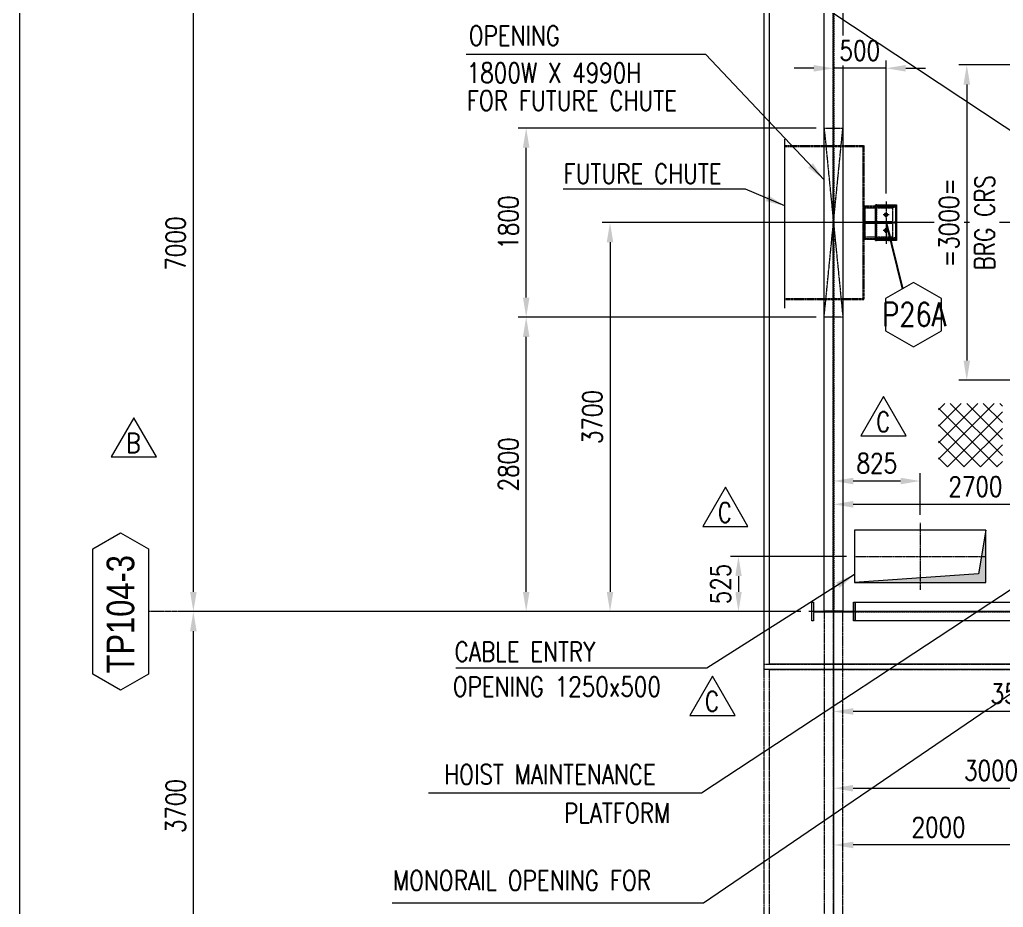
# Model space of a CAD drawing. Header units: inches. Extents: x 209270 to 234360, y -180214 to -150194.
# Drawn here: x 209270 to 218628, y -168077 to -159633 of the extents above; entities that cross this region are included whole.
import ezdxf
from ezdxf.enums import TextEntityAlignment as Align

# ---------------------------------------------------------------- set-up
doc = ezdxf.new("R2010")
doc.units = ezdxf.units.IN
doc.header["$LTSCALE"] = 10
doc.header["$MEASUREMENT"] = 0
for name, pattern in [('CENTER', [2, 1.25, -0.25, 0.25, -0.25]), ('CENTER2', [1.125, 0.75, -0.125, 0.125, -0.125]), ('HIDDEN', [0.375, 0.25, -0.125]), ('PHANTOM', [2.5, 1.25, -0.25, 0.25, -0.25, 0.25, -0.25])]:
    doc.linetypes.add(name, pattern=pattern)
doc.layers.get('Defpoints').update_dxf_attribs({"color": 69})
doc.layers.add('$AUDIT_BAD_LAYER1', color=7, linetype='Continuous')
doc.layers.add('1', color=7, linetype='Continuous')
for name, color, linetype, lineweight in [('AM_VIEWS', 1, 'Continuous', 0), ('BOX', 1, 'Continuous', 5), ('CEN', 1, 'CENTER', 9), ('CENETR LINE', 1, 'CENTER2', 9), ('CIVIL', 6, 'Continuous', 9), ('DIM', 42, 'Continuous', 13), ('DIM.', 42, 'Continuous', 13), ('handrail', 11, 'FENCELINE1', 9), ('HIDDEN', 3, 'HIDDEN', 9), ('hoist', 221, 'Continuous', 9), ('MAIN OBJECT', 2, 'Continuous', 18), ('PANTHOM', 8, 'PHANTOM', 0), ('PHANTOM', 8, 'PHANTOM', 0), ('REV-B', 6, 'Continuous', 5), ('REV-C', 3, 'Continuous', 18), ('Sheeting', 4, 'Continuous', 0), ('STR25', 30, 'Continuous', 5), ('STRUC-25HD', 3, 'HIDDEN', 5), ('TEXT', 4, 'Continuous', 13)]:
    doc.layers.add(name, color=color, linetype=linetype, lineweight=lineweight)
doc.styles.add('TEXT_225', font='ROMANS.shx', dxfattribs={"width": 0.8})
doc.styles.add('TEXT_350', font='arial.ttf', dxfattribs={"width": 0.8, "height": 3.5})
doc.linetypes.add('Amzigzag', pattern='A,0.0001,[136,genltshp.shx,S=0.04,R=0,X=0,Y=0],-11', length=11.0001)
doc.linetypes.add('FENCELINE1', pattern='A,0.25,-0.1,[133,ltypeshp.shx,S=0.1,R=0,X=-0.1,Y=0],-0.1,1', length=1.45)
doc.dimstyles.new('ISGEC_75', dxfattribs={"dimscale": 75, "dimtxt": 2.5, "dimasz": 2.5, "dimexe": 1, "dimexo": 1, "dimgap": 1, "dimtad": 1, "dimdec": 0, "dimzin": 1, "dimdsep": 46, "dimtxsty": 'TEXT_225', "dimcen": 0, "dimclrd": 42, "dimclre": 42, "dimclrt": 4, "dimadec": 0, "dimazin": 0, "dimtfac": 1, "dimtdec": 0, "dimtmove": 0, "dimatfit": 3, "dimfxl": 1, "dimtfill": 1, "dimtolj": 1, "dimtzin": 0, "dimlwd": -1, "dimlwe": -1, "dimarcsym": 0})

# ---------------------------------------------------------------- blocks, each defined once
blk = doc.blocks.new('A$C426f7GU6TT')
at = {"layer": 'CEN'}
for p, q in [((0, 235.7), (0, -235.7)), ((-235.7, 0), (235.7, 0))]:
    blk.add_line(p, q, dxfattribs=at)
blk.add_circle((0, 0), 5, dxfattribs=at)
at = {"layer": 'MAIN OBJECT'}
blk.add_lwpolyline([(4.4, -180.2, 0.414214), (14.6, -190.4), (89.4, -190.4), (89.4, -204.7), (-89.4, -204.7), (-89.4, -190.4), (-14.6, -190.4, 0.414214), (-4.4, -180.2), (-4.4, 180.2, 0.414214), (-14.6, 190.4), (-89.4, 190.4), (-89.4, 204.7), (89.4, 204.7), (89.4, 190.4), (14.6, 190.4, 0.414214), (4.4, 180.2), (4.4, -180.2)], format="xyb", dxfattribs=at)
blk = doc.blocks.new('*D291')
at = {"layer": 'Defpoints', "color": 0, "transparency": 16777216}
for p in [(219718.4, -161563.7), (214886, -165263.7), (216776.2, -165263.7, 0.8)]:
    blk.add_point(p, dxfattribs=at)
at = {"layer": 'DIM', "color": 42, "transparency": 16777216}
for p, q in [((219643.4, -161563.7), (214811, -161563.7)), ((214886, -161751.2), (214886, -165076.2)), ((216701.2, -165263.7), (214811, -165263.7))]:
    blk.add_line(p, q, dxfattribs=at)
for points in [[(214854.8, -161751.2), (214917.3, -161751.2), (214886, -161563.7)], [(214854.8, -165076.2), (214917.3, -165076.2), (214886, -165263.7)]]:
    blk.add_solid(points, dxfattribs=at)
at = {"layer": 'DIM', "color": 4, "transparency": 16777216, "insert": (214717.3, -163413.7), "char_height": 187.5, "attachment_point": 5, "rotation": 90, "style": 'TEXT_225', "bg_fill": 3, "box_fill_scale": 1.25, "bg_fill_color": 256, "bg_fill_true_color": 13158600, "bg_fill_transparency": 0}
blk.add_mtext('\\A1;3700', dxfattribs=at)
blk = doc.blocks.new('*D295')
at = {"layer": 'Defpoints', "color": 0, "transparency": 16777216}
for p in [(210922.6, -158263.7), (211802.8, -158263.7, -0.1), (216540.5, -165263.7, 0.8)]:
    blk.add_point(p, dxfattribs=at)
at = {"layer": 'DIM', "color": 42, "transparency": 16777216}
for p, q in [((211727.8, -158263.7), (210847.6, -158263.7)), ((210922.6, -165076.2), (210922.6, -158451.2)), ((216465.5, -165263.7), (210847.6, -165263.7))]:
    blk.add_line(p, q, dxfattribs=at)
for points in [[(210891.4, -158451.2), (210953.9, -158451.2), (210922.6, -158263.7)], [(210891.4, -165076.2), (210953.9, -165076.2), (210922.6, -165263.7)]]:
    blk.add_solid(points, dxfattribs=at)
at = {"layer": 'DIM', "color": 4, "transparency": 16777216, "insert": (210753.9, -161763.7), "char_height": 187.5, "attachment_point": 5, "rotation": 90, "style": 'TEXT_225', "bg_fill": 3, "box_fill_scale": 1.25, "bg_fill_color": 256, "bg_fill_true_color": 13158600, "bg_fill_transparency": 0}
blk.add_mtext('\\A1;7000', dxfattribs=at)
blk = doc.blocks.new('*D297')
at = {"layer": 'Defpoints', "color": 0, "transparency": 16777216}
for p in [(217011.9, -158611.8), (220011.9, -159908.7, 0), (217011.9, -160136.8, 0.8)]:
    blk.add_point(p, dxfattribs=at)
at = {"layer": 'DIM', "color": 42, "transparency": 16777216}
for p, q in [((217011.9, -160061.8), (217011.9, -158536.8)), ((220011.9, -159833.7), (220011.9, -158536.8)), ((219824.4, -158611.8), (217199.4, -158611.8))]:
    blk.add_line(p, q, dxfattribs=at)
for points in [[(217199.4, -158580.6), (217199.4, -158643.1), (217011.9, -158611.8)], [(219824.4, -158580.6), (219824.4, -158643.1), (220011.9, -158611.8)]]:
    blk.add_solid(points, dxfattribs=at)
at = {"layer": 'DIM', "color": 4, "transparency": 16777216, "insert": (218209.6, -158443.1), "char_height": 187.5, "attachment_point": 5, "style": 'TEXT_225', "bg_fill": 3, "box_fill_scale": 1.25, "bg_fill_color": 256, "bg_fill_true_color": 13158600, "bg_fill_transparency": 0}
blk.add_mtext('\\A1;3000', dxfattribs=at)
blk = doc.blocks.new('*D298')
at = {"layer": 'Defpoints', "color": 0, "transparency": 16777216}
for p in [(219761.4, -160063.7, 0), (218280, -163063.7), (219761.4, -163063.7, 0)]:
    blk.add_point(p, dxfattribs=at)
at = {"layer": 'DIM', "color": 42, "transparency": 16777216}
for p, q in [((219686.4, -160063.7), (218205, -160063.7)), ((218280, -160251.2), (218280, -162876.2)), ((219686.4, -163063.7), (218205, -163063.7))]:
    blk.add_line(p, q, dxfattribs=at)
for points in [[(218248.8, -160251.2), (218311.3, -160251.2), (218280, -160063.7)], [(218248.8, -162876.2), (218311.3, -162876.2), (218280, -163063.7)]]:
    blk.add_solid(points, dxfattribs=at)
at = {"layer": 'DIM', "color": 4, "transparency": 16777216, "char_height": 187.5, "attachment_point": 5, "rotation": 90, "style": 'TEXT_225', "bg_fill": 3, "box_fill_scale": 1.25, "bg_fill_color": 256, "bg_fill_true_color": 13158600, "bg_fill_transparency": 0}
for s, insert in [('\\A1;=3000=', (218111.3, -161563.7)), ('\\A1;BRG CRS', (218448.8, -161563.7))]:
    blk.add_mtext(s, dxfattribs=dict(at, insert=insert))
blk = doc.blocks.new('*D479')
at = {"layer": 'Defpoints', "color": 0, "transparency": 16777216}
for p in [(220514.6, -163220.1, 5.5), (217011.9, -165499.4, 0.8), (217011.9, -166213.9)]:
    blk.add_point(p, dxfattribs=at)
at = {"layer": 'DIM', "color": 42, "transparency": 16777216}
for p, q in [((220514.6, -163295.1), (220514.6, -166288.9)), ((217011.9, -165574.4), (217011.9, -166288.9)), ((220327.1, -166213.9), (217199.4, -166213.9))]:
    blk.add_line(p, q, dxfattribs=at)
for points in [[(217199.4, -166182.7), (217199.4, -166245.2), (217011.9, -166213.9)], [(220327.1, -166182.7), (220327.1, -166245.2), (220514.6, -166213.9)]]:
    blk.add_solid(points, dxfattribs=at)
at = {"layer": 'DIM', "color": 4, "transparency": 16777216, "insert": (218763.3, -166045.2), "char_height": 187.5, "attachment_point": 5, "style": 'TEXT_225', "bg_fill": 3, "box_fill_scale": 1.25, "bg_fill_color": 256, "bg_fill_true_color": 13158600, "bg_fill_transparency": 0}
blk.add_mtext('\\A1;3503', dxfattribs=at)
blk = doc.blocks.new('*D574')
at = {"layer": 'Defpoints', "color": 0, "transparency": 16777216}
for p in [(220011, -165259.6), (217010.9, -165499.4, 0.8), (220011, -166944.5)]:
    blk.add_point(p, dxfattribs=at)
at = {"layer": 'DIM', "color": 42, "transparency": 16777216}
for p, q in [((220011, -165334.6), (220011, -167019.5)), ((217010.9, -165574.4), (217010.9, -167019.5)), ((217198.4, -166944.5), (219823.5, -166944.5))]:
    blk.add_line(p, q, dxfattribs=at)
for points in [[(217198.4, -166913.3), (217198.4, -166975.8), (217010.9, -166944.5)], [(219823.5, -166913.3), (219823.5, -166975.8), (220011, -166944.5)]]:
    blk.add_solid(points, dxfattribs=at)
at = {"layer": 'DIM', "color": 4, "transparency": 16777216, "insert": (218510.9, -166775.8), "char_height": 187.5, "attachment_point": 5, "style": 'TEXT_225', "bg_fill": 3, "box_fill_scale": 1.25, "bg_fill_color": 256, "bg_fill_true_color": 13158600, "bg_fill_transparency": 0}
blk.add_mtext('\\A1;3000', dxfattribs=at)
blk = doc.blocks.new('A$C67244592')
at = {"layer": 'hoist', "lineweight": 0, "const_width": 62.5}
for points in [[(-1603.8, 15050), (-1403.8, 15050)], [(-100, -500), (100, -500)]]:
    blk.add_lwpolyline(points, dxfattribs=at)
blk.add_lwpolyline([(0, -500), (4.3, 5159.9, 0.081795), (-153.3, 6122), (-1342.4, 9643.9, -0.081584), (-1500.1, 10603.6), (-1500.1, 15050)], format="xyb", dxfattribs=at)
blk = doc.blocks.new('A$C0da2686b')
at = {"layer": 'CEN'}
for p, q in [((-89.4, -900), (89.4, 900)), ((-89.4, 900), (89.4, -900))]:
    blk.add_line(p, q, dxfattribs=at)
blk.add_lwpolyline([(-89.4, -900), (-89.4, 900), (89.4, 900), (89.4, -900)], close=True, dxfattribs=at)
blk = doc.blocks.new('*D586')
at = {"layer": 'Defpoints', "color": 0, "transparency": 16777216}
for p in [(214088.6, -162463.7), (216922.5, -162463.7), (216776.2, -165263.7, 0.8)]:
    blk.add_point(p, dxfattribs=at)
at = {"layer": 'DIM', "color": 42, "transparency": 16777216}
for p, q in [((216847.5, -162463.7), (214013.6, -162463.7)), ((214088.6, -165076.2), (214088.6, -162651.2)), ((216701.2, -165263.7), (214013.6, -165263.7))]:
    blk.add_line(p, q, dxfattribs=at)
for points in [[(214057.3, -162651.2), (214119.8, -162651.2), (214088.6, -162463.7)], [(214057.3, -165076.2), (214119.8, -165076.2), (214088.6, -165263.7)]]:
    blk.add_solid(points, dxfattribs=at)
at = {"layer": 'DIM', "color": 4, "transparency": 16777216, "insert": (213919.8, -163863.7), "char_height": 187.5, "attachment_point": 5, "rotation": 90, "style": 'TEXT_225', "bg_fill": 3, "box_fill_scale": 1.25, "bg_fill_color": 256, "bg_fill_true_color": 13158600, "bg_fill_transparency": 0}
blk.add_mtext('\\A1;2800', dxfattribs=at)
blk = doc.blocks.new('*D587')
at = {"layer": 'Defpoints', "color": 0, "transparency": 16777216}
for p in [(214088.6, -160663.7), (216922.5, -160663.7), (216922.5, -162463.7)]:
    blk.add_point(p, dxfattribs=at)
at = {"layer": 'DIM', "color": 42, "transparency": 16777216}
for p, q in [((216847.5, -160663.7), (214013.6, -160663.7)), ((214088.6, -162276.2), (214088.6, -160851.2)), ((216847.5, -162463.7), (214013.6, -162463.7))]:
    blk.add_line(p, q, dxfattribs=at)
for points in [[(214057.3, -160851.2), (214119.8, -160851.2), (214088.6, -160663.7)], [(214057.3, -162276.2), (214119.8, -162276.2), (214088.6, -162463.7)]]:
    blk.add_solid(points, dxfattribs=at)
at = {"layer": 'DIM', "color": 4, "transparency": 16777216, "insert": (213919.8, -161563.7), "char_height": 187.5, "attachment_point": 5, "rotation": 90, "style": 'TEXT_225', "bg_fill": 3, "box_fill_scale": 1.25, "bg_fill_color": 256, "bg_fill_true_color": 13158600, "bg_fill_transparency": 0}
blk.add_mtext('\\A1;1800', dxfattribs=at)
blk = doc.blocks.new('*D632')
at = {"layer": 'Defpoints', "color": 0, "transparency": 16777216}
for p in [(219011.9, -165138.7, 0.8), (217011.9, -165456.4, 0.8), (217011.9, -167484.1)]:
    blk.add_point(p, dxfattribs=at)
at = {"layer": 'DIM', "color": 42, "transparency": 16777216}
for p, q in [((219011.9, -165213.7), (219011.9, -167559.1)), ((217011.9, -165531.4), (217011.9, -167559.1)), ((218824.4, -167484.1), (217199.4, -167484.1))]:
    blk.add_line(p, q, dxfattribs=at)
for points in [[(217199.4, -167452.9), (217199.4, -167515.4), (217011.9, -167484.1)], [(218824.4, -167452.9), (218824.4, -167515.4), (219011.9, -167484.1)]]:
    blk.add_solid(points, dxfattribs=at)
at = {"layer": 'DIM', "color": 4, "transparency": 16777216, "insert": (218011.9, -167315.4), "char_height": 187.5, "attachment_point": 5, "style": 'TEXT_225', "bg_fill": 3, "box_fill_scale": 1.25, "bg_fill_color": 256, "bg_fill_true_color": 13158600, "bg_fill_transparency": 0}
blk.add_mtext('\\A1;2000', dxfattribs=at)
blk = doc.blocks.new('*D634')
at = {"layer": 'Defpoints', "color": 0, "transparency": 16777216}
for p in [(217211.9, -164738.7, 0.8), (216776.2, -165263.7, 0.8)]:
    blk.add_point(p, dxfattribs=at)
at = {"layer": 'DIM', "color": 42, "transparency": 16777216}
for p, q in [((217136.9, -164738.7), (216033, -164738.7)), ((216108, -164926.2), (216108, -165076.2)), ((216701.2, -165263.7), (216033, -165263.7))]:
    blk.add_line(p, q, dxfattribs=at)
for points in [[(216076.7, -164926.2), (216139.2, -164926.2), (216108, -164738.7)], [(216076.7, -165076.2), (216139.2, -165076.2), (216108, -165263.7)]]:
    blk.add_solid(points, dxfattribs=at)
at = {"layer": 'DIM', "color": 4, "transparency": 16777216, "insert": (215939.2, -165001.2), "char_height": 187.5, "attachment_point": 5, "rotation": 90, "style": 'TEXT_225', "bg_fill": 3, "box_fill_scale": 1.25, "bg_fill_color": 256, "bg_fill_true_color": 13158600, "bg_fill_transparency": 0}
blk.add_mtext('\\A1;525', dxfattribs=at)
at = {"layer": 'Defpoints', "color": 0, "transparency": 16777216}
blk.add_point((216108, -165263.7), dxfattribs=at)
blk = doc.blocks.new('A$C1b4ed5d7')
at = {"layer": 'PHANTOM'}
blk.add_line((0, 11000, 0), (0, 0, 0), dxfattribs=at)
for points, elevation in [([(-89.4, 10995.6), (-89.4, 4.4), (89.4, 4.4), (89.4, 10995.6)], 0), ([(-4.4, 10995.6), (-4.4, 4.4), (4.4, 4.4), (4.4, 10995.6)], 0), ([(-660, 10500), (12160, 10500), (12160, -550), (-660, -550)], -0.8), ([(-610, 10450), (12110, 10450), (12110, -500), (-610, -500)], -0.8)]:
    blk.add_lwpolyline(points, close=True, dxfattribs=dict(at, elevation=elevation))
blk = doc.blocks.new('A$C45b56574')
at = {"layer": 'REV-B'}
blk.add_lwpolyline([(0, 458), (-265, 0), (265, 0)], close=True, dxfattribs=at)
at = {"layer": 'REV-B', "style": 'TEXT_225', "width": 0.8}
blk.add_text('B', height=230, dxfattribs=at).set_placement((-88, 48))
blk = doc.blocks.new('*D1689')
at = {"layer": 'Defpoints', "color": 0, "transparency": 16777216}
for p in [(219711.9, -164243.2), (217011.9, -164547.9), (219711.9, -165174.6)]:
    blk.add_point(p, dxfattribs=at)
at = {"layer": 'DIM', "color": 42, "transparency": 16777216}
for p, q in [((217011.9, -164472.9), (217011.9, -164168.2)), ((219711.9, -165099.6), (219711.9, -164168.2)), ((217199.4, -164243.2), (219524.4, -164243.2))]:
    blk.add_line(p, q, dxfattribs=at)
for points in [[(217199.4, -164212), (217199.4, -164274.5), (217011.9, -164243.2)], [(219524.4, -164212), (219524.4, -164274.5), (219711.9, -164243.2)]]:
    blk.add_solid(points, dxfattribs=at)
at = {"layer": 'DIM', "color": 4, "transparency": 16777216, "insert": (218361.9, -164074.5), "char_height": 187.5, "attachment_point": 5, "style": 'TEXT_225', "bg_fill": 3, "box_fill_scale": 1.25, "bg_fill_color": 256, "bg_fill_true_color": 13158600, "bg_fill_transparency": 0}
blk.add_mtext('\\A1;2700', dxfattribs=at)
blk = doc.blocks.new('A$C70ae27ad')
at = {"layer": 'CEN'}
for p, q in [((26.1, 0), (-26.1, 0)), ((0, 20), (0, -20))]:
    blk.add_line(p, q, dxfattribs=at)
at = {"layer": 'MAIN OBJECT', "ltscale": 0.2, "elevation": 5435030.5}
blk.add_lwpolyline([(-7, 11, 1), (-7, -11), (7, -11, 1), (7, 11)], format="xyb", close=True, dxfattribs=at)
blk = doc.blocks.new('A$C3120f6e4')
at = {"layer": 'CEN'}
for p, q in [((170, 94), (-170, 94)), ((0, -100), (0, 100)), ((-75, -26.2), (-75, 26)), ((75, -29.3), (75, 26.1)), ((-48.9, 0), (-101.1, 0)), ((101.1, 0), (48.9, 0))]:
    blk.add_line(p, q, dxfattribs=at)
at = {"layer": 'HIDDEN', "ltscale": 0.2, "elevation": 5435030.5}
for points in [[(-82, -11.1, -1), (-82, 10.9), (-68, 10.9, -1), (-68, -11.1)], [(68, 11.1, 1), (68, -10.9), (82, -10.9, 1), (82, 11.1)]]:
    blk.add_lwpolyline(points, format="xyb", close=True, dxfattribs=at)
at = {"layer": 'STR25', "ltscale": 0.2, "elevation": 5435030.5}
blk.add_lwpolyline([(-170, 100), (170, 100), (170, -100), (-170, -100)], close=True, dxfattribs=at)
at = {"layer": 'STRUC-25HD', "elevation": 5435030.5}
for points in [[(170, 88), (170, 100), (-170, 100), (-170, 88)], [(-143, -100), (-155, -100), (-155, 88), (-143, 88)], [(6, -100), (-6, -100), (-6, 88), (6, 88)], [(155, -100), (143, -100), (143, 88), (155, 88)]]:
    blk.add_lwpolyline(points, close=True, dxfattribs=at)
blk = doc.blocks.new('*D1740')
at = {"layer": 'Defpoints', "color": 0, "transparency": 16777216}
for p in [(217011.9, -160387.7, 0.8), (217511.9, -161362.4)]:
    blk.add_point(p, dxfattribs=at)
at = {"layer": 'DIM', "color": 42, "transparency": 16777216}
for p, q in [((216824.4, -160095.5), (216636.9, -160095.5)), ((217011.9, -160312.7), (217011.9, -160020.5)), ((217511.9, -160095.5), (217011.9, -160095.5)), ((217511.9, -161287.4), (217511.9, -160020.5)), ((217699.4, -160095.5), (217886.9, -160095.5))]:
    blk.add_line(p, q, dxfattribs=at)
for points in [[(216824.4, -160064.2), (216824.4, -160126.7), (217011.9, -160095.5)], [(217699.4, -160064.2), (217699.4, -160126.7), (217511.9, -160095.5)]]:
    blk.add_solid(points, dxfattribs=at)
at = {"layer": 'DIM', "color": 4, "transparency": 16777216, "insert": (217261.9, -159926.7), "char_height": 187.5, "attachment_point": 5, "style": 'TEXT_225', "bg_fill": 3, "box_fill_scale": 1.25, "bg_fill_color": 256, "bg_fill_true_color": 13158600, "bg_fill_transparency": 0}
blk.add_mtext('\\A1;500', dxfattribs=at)
at = {"layer": 'Defpoints', "color": 0, "transparency": 16777216}
blk.add_point((217011.9, -160095.5), dxfattribs=at)
blk = doc.blocks.new('A$Cfcb50e18')
at = {"layer": 'MAIN OBJECT'}
h = blk.add_hatch(color=6, dxfattribs=at)
h.dxf.hatch_style = 1
h.paths.add_polyline_path([(625, 250), (625, -250), (-625, -250), (554.8, -165.5)])
at = {"layer": 'CENETR LINE'}
for p, q in [((0, 318.7), (0, -318.7)), ((-625, 0), (625, 0))]:
    blk.add_line(p, q, dxfattribs=at)
at = {"layer": 'CIVIL'}
blk.add_lwpolyline([(625, 250), (-625, 250), (-625, -250), (625, -250)], close=True, dxfattribs=at)
blk.add_lwpolyline([(625, 250), (554.8, -165.5), (-625, -250)], dxfattribs=at)
blk = doc.blocks.new('*D1852')
at = {"layer": 'Defpoints', "color": 0, "transparency": 16777216}
for p in [(217011.9, -164021.8), (217011.9, -164168.2), (217836.9, -164420, 0.8)]:
    blk.add_point(p, dxfattribs=at)
at = {"layer": 'DIM', "color": 42, "transparency": 16777216}
for p, q in [((217011.9, -164093.2), (217011.9, -163946.8)), ((217649.4, -164021.8), (217199.4, -164021.8)), ((217836.9, -164345), (217836.9, -163946.8))]:
    blk.add_line(p, q, dxfattribs=at)
for points in [[(217199.4, -163990.6), (217199.4, -164053.1), (217011.9, -164021.8)], [(217649.4, -163990.6), (217649.4, -164053.1), (217836.9, -164021.8)]]:
    blk.add_solid(points, dxfattribs=at)
at = {"layer": 'DIM', "color": 4, "transparency": 16777216, "insert": (217424.4, -163853.1), "char_height": 187.5, "attachment_point": 5, "style": 'TEXT_225', "bg_fill": 3, "box_fill_scale": 1.25, "bg_fill_color": 256, "bg_fill_true_color": 13158600, "bg_fill_transparency": 0}
blk.add_mtext('\\A1;825', dxfattribs=at)
blk = doc.blocks.new('A$Ca106b763')
at = {"layer": 'REV-C'}
blk.add_lwpolyline([(0, 373.2), (-215.5, 0), (215.5, 0)], close=True, dxfattribs=at)
at = {"layer": 'TEXT', "style": 'TEXT_225', "width": 0.8}
blk.add_text('C', height=187.5, dxfattribs=at).set_placement((-72, 39.1))
blk = doc.blocks.new('*D2076')
at = {"layer": 'Defpoints', "color": 0, "transparency": 16777216}
for p in [(210922.6, -165263.7), (216776.2, -165263.7, 0.8), (216776.2, -168963.7, 0.8)]:
    blk.add_point(p, dxfattribs=at)
at = {"layer": 'DIM', "color": 42, "transparency": 16777216}
for p, q in [((216701.2, -165263.7), (210847.6, -165263.7)), ((210922.6, -168776.2), (210922.6, -165451.2)), ((216701.2, -168963.7), (210847.6, -168963.7))]:
    blk.add_line(p, q, dxfattribs=at)
for points in [[(210891.4, -165451.2), (210953.9, -165451.2), (210922.6, -165263.7)], [(210891.4, -168776.2), (210953.9, -168776.2), (210922.6, -168963.7)]]:
    blk.add_solid(points, dxfattribs=at)
at = {"layer": 'DIM', "color": 4, "transparency": 16777216, "insert": (210753.9, -167113.7), "char_height": 187.5, "attachment_point": 5, "rotation": 90, "style": 'TEXT_225', "bg_fill": 3, "box_fill_scale": 1.25, "bg_fill_color": 256, "bg_fill_true_color": 13158600, "bg_fill_transparency": 0}
blk.add_mtext('\\A1;3700', dxfattribs=at)

msp = doc.modelspace()

# ---------------------------------------------------------------- linework, layer by layer
at = {"layer": 'AM_VIEWS'}
msp.add_lwpolyline([(209270.3, -150194), (234359.8, -150194), (234359.8, -180214.3), (209270.3, -180214.3)], close=True, dxfattribs=at)
at = {"layer": 'BOX', "lineweight": 5, "elevation": 0, "flags": 128}
msp.add_lwpolyline([(210495.6, -165859.8), (210230.6, -166012.8), (209965.6, -165859.8), (209965.6, -164667.6), (210230.6, -164514.6), (210495.6, -164667.6)], close=True, dxfattribs=at)
at = {"layer": 'CEN'}
msp.add_line((217212.2, -165263.7), (228311.6, -165263.7), dxfattribs=at)
at = {"layer": 'CEN', "elevation": 0.8}
msp.add_lwpolyline([(217011.9, -155263.7), (228511.9, -155263.7), (228511.9, -165263.7), (217011.9, -165263.7)], close=True, dxfattribs=at)
for points in [[(217011.9, -165263.7), (217011.9, -165263.7), (228511.9, -165263.7), (228511.9, -165268.7)], [(217011.9, -165268.7), (217011.9, -165268.1)]]:
    msp.add_lwpolyline(points, dxfattribs=at)
at = {"layer": 'HIDDEN'}
for points, elevation in [([(217007.5, -165259.3), (217007.5, -155268.1), (217016.3, -155268.1), (217016.3, -165259.3)], 0.8), ([(228307.2, -165268.1), (217216.6, -165268.1), (217216.6, -165259.3), (228307.2, -165259.3)], 0)]:
    msp.add_lwpolyline(points, close=True, dxfattribs=dict(at, elevation=elevation))
at = {"layer": 'MAIN OBJECT'}
for points, elevation in [([(216922.5, -165259.3), (216922.5, -155268.1), (217101.3, -155268.1), (217101.3, -165259.3)], 0.8), ([(228307.2, -165353.1), (217216.6, -165353.1), (217216.6, -165174.3), (228307.2, -165174.3)], 0)]:
    msp.add_lwpolyline(points, close=True, dxfattribs=dict(at, elevation=elevation))
at = {"layer": 'PANTHOM', "elevation": -648997831.5}
msp.add_lwpolyline([(217311.5, -161425.7), (217311.5, -161413.7), (217572.1, -161413.7), (217572.1, -161425.7)], close=True, dxfattribs=at)

# ---------------------------------------------------------------- block references
at = {"layer": '$AUDIT_BAD_LAYER1', "rotation": 270.0096740856855}
msp.add_blockref('A$C426f7GU6TT', (217011.9, -165263.7, 0.8), dxfattribs=at)
at = {"layer": 'DIM', "ltscale": 20}
msp.add_blockref('A$C70ae27ad', (217511.9, -161488.7, 8144207194.3), dxfattribs=at)
at = {"layer": 'REV-C'}
msp.add_blockref('A$Ca106b763', (215860.9, -166251), dxfattribs=at)

# ---------------------------------------------------------------- texts
at = {"layer": 'TEXT', "style": 'TEXT_350', "width": 0.8}
msp.add_text('TP104-3', height=262.5, rotation=90, dxfattribs=at).set_placement((210229, -165289, 0), align=Align.MIDDLE)
at = {"layer": 'TEXT', "style": 'TEXT_225', "width": 0.8}
for s, p in [('CABLE ENTRY ', (213407.7, -165739.7)), ('OPENING 1250x500', (213389.6, -166071.5)), ('HOIST MAINTENANCE', (213309.1, -166907, -179311.9)), (' PLATFORM', (214345.8, -167274, -179311.9)), ('MONORAIL OPENING FOR ', (212820.2, -167915.1))]:
    msp.add_text(s, height=187.5, dxfattribs=at).set_placement(p)

# ---------------------------------------------------------------- next in the draw order: dimensions: what is measured, and where the dimension line sits
at = {"layer": 'DIM'}
dim = msp.add_linear_dim(base=(217011.9, -158611.8), p1=(220011.9, -159908.7, 0), p2=(217011.9, -160136.8, 0.8), dimstyle='ISGEC_75', dxfattribs=at)
dim.commit()
dim.dimension.update_dxf_attribs({"geometry": '*D297', "text_midpoint": (218209.6, -158611.8), "dimtype": 160})
dim = msp.add_linear_dim(base=(214886, -165263.7), p1=(219718.4, -161563.7), p2=(216776.2, -165263.7, 0.8), angle=90, dimstyle='ISGEC_75', dxfattribs=at)
dim.commit()
dim.dimension.update_dxf_attribs({"geometry": '*D291', "text_midpoint": (214717.3, -163413.7)})

# ---------------------------------------------------------------- next in the draw order: linework, layer by layer
at = {"layer": 'CEN'}
for p, q in [((217511.9, -161361.9), (217511.9, -161765.4)), ((217294.7, -161563.7, -53231076.1), (217572.1, -161563.7))]:
    msp.add_line(p, q, dxfattribs=at)
at = {"layer": 'MAIN OBJECT'}
for points, elevation in [([(217421.9, -161403.7), (217601.9, -161403.7), (217601.9, -161723.7), (217421.9, -161723.7)], -437826209.8), ([(217311.5, -161557.7), (217311.5, -161569.7), (217572.1, -161569.7), (217572.1, -161557.7)], -648981456.5)]:
    msp.add_lwpolyline(points, close=True, dxfattribs=dict(at, elevation=elevation))
at = {"layer": 'PANTHOM'}
for p, q in [((217289.5, -160828.7, -702228907.6), (217289.5, -162298.7, -702228907.6)), ((217299.5, -160828.7, -702228907.6), (217299.5, -162298.7, -702228907.6))]:
    msp.add_line(p, q, dxfattribs=at)
at = {"layer": 'PANTHOM', "elevation": -648997831.5}
for points in [[(217299.5, -161403.7), (217311.5, -161403.7), (217311.5, -161723.7), (217299.5, -161723.7)], [(217311.5, -161403.7), (217572.1, -161403.7), (217572.1, -161723.7), (217311.5, -161723.7)], [(217311.5, -161701.7), (217311.5, -161713.7), (217572.1, -161713.7), (217572.1, -161701.7)]]:
    msp.add_lwpolyline(points, close=True, dxfattribs=at)

# ---------------------------------------------------------------- next in the draw order: block references
at = {"layer": 'DIM', "ltscale": 20}
msp.add_blockref('A$C70ae27ad', (217511.9, -161638.7, 8144207194.3), dxfattribs=at)
at = {"layer": 'DIM.'}
msp.add_blockref('A$C0da2686b', (217011.9, -161563.7), dxfattribs=at)
at = {"layer": 'MAIN OBJECT', "rotation": 90.00000000000001}
msp.add_blockref('A$C3120f6e4', (217511.9, -161563.7, -437826209.8), dxfattribs=at)

# ---------------------------------------------------------------- next in the draw order: dimensions: what is measured, and where the dimension line sits
at = {"layer": 'DIM'}
dim = msp.add_linear_dim(base=(210922.6, -158263.7, 0), p1=(216540.5, -165263.7, 0.8), p2=(211802.8, -158263.7, -0.1), angle=90, dimstyle='ISGEC_75', dxfattribs=at)
dim.commit()
dim.dimension.update_dxf_attribs({"geometry": '*D295', "text_midpoint": (210753.9, -161763.7, 0)})
dim = msp.add_linear_dim(base=(218280, -163063.7), p1=(219761.4, -160063.7, 0), p2=(219761.4, -163063.7, 0), angle=90, text='=<>=\\XBRG CRS', dimstyle='ISGEC_75', dxfattribs=at)
dim.commit()
dim.dimension.update_dxf_attribs({"geometry": '*D298', "text_midpoint": (218280, -161563.7)})
dim = msp.add_linear_dim(base=(217011.9, -166213.9), p1=(220514.6, -163220.1, 5.5), p2=(217011.9, -165499.4, 0.8), dimstyle='ISGEC_75', dxfattribs=at)
dim.commit()
dim.dimension.update_dxf_attribs({"geometry": '*D479', "text_midpoint": (218763.3, -166045.2)})

# ---------------------------------------------------------------- next in the draw order: leaders
at = {"layer": '1'}
msp.add_leader([(217511.9, -161563.7), (217668.9, -162194.3)], dimstyle='ISGEC_75', override={"dimgap": 1, "dimtad": 0}, dxfattribs=at)

# ---------------------------------------------------------------- next in the draw order: hatches: boundary and pattern name
at = {"layer": 'PANTHOM'}
h = msp.add_hatch(dxfattribs=at)
h.set_pattern_fill('ANSI37', color=256, scale=887.309452, angle=-180)
h.set_pattern_definition([(225, (321856.98, 2107461.77), (78.4278163, -78.4278163), []), (315, (321856.98, 2107461.77), (78.4278163, 78.4278163), [])])
h.paths.add_polyline_path([(218618.2, -163887.1), (218618.2, -163284.9), (218011.6, -163284.9), (218011.6, -163887.1)])

# ---------------------------------------------------------------- next in the draw order: linework, layer by layer
at = {"layer": 'BOX', "lineweight": 5, "flags": 128}
msp.add_lwpolyline([(217508.1, -162593.2), (217773.2, -162746.3), (218038.3, -162593.2), (218038.3, -162287.1), (217773.2, -162134.1), (217508.1, -162287.1)], close=True, dxfattribs=at)
at = {"layer": 'CEN'}
msp.add_line((210847.6, -165263.7), (210495.6, -165263.7), dxfattribs=at)
at = {"layer": 'Sheeting'}
for points in [[(216351.9, -154713.7), (229171.9, -154713.7), (229171.9, -165813.7), (216351.9, -165813.7)], [(216401.9, -154763.7), (229121.9, -154763.7), (229121.9, -165763.7), (216401.9, -165763.7)]]:
    msp.add_lwpolyline(points, close=True, dxfattribs=at)

# ---------------------------------------------------------------- next in the draw order: block references
at = {"layer": 'REV-B', "xscale": 0.8141665440958125, "yscale": 0.8141665440958125, "zscale": 0.8141665440958125}
msp.add_blockref('A$C45b56574', (210355.4, -163792.4), dxfattribs=at)
at = {"layer": 'REV-C'}
msp.add_blockref('A$Ca106b763', (217488.6, -163591), dxfattribs=at)

# ---------------------------------------------------------------- next in the draw order: texts
at = {"layer": 'TEXT', "style": 'TEXT_225', "width": 0.8}
for s, p in [('OPENING', (213541.6, -159878.8, -179311.9)), ('1800W X 4990H', (213523.3, -160232.3, -179311.9)), ('FOR FUTURE CHUTE', (213523.3, -160496, -179311.9))]:
    msp.add_text(s, height=187.5, dxfattribs=at).set_placement(p)
msp.add_text('P26A', height=225, dxfattribs=at).set_placement((217780.3, -162437.2), align=Align.MIDDLE_CENTER)

# ---------------------------------------------------------------- next in the draw order: dimensions: what is measured, and where the dimension line sits
at = {"layer": 'DIM'}
dim = msp.add_linear_dim(base=(214088.6, -162463.7), p1=(216776.2, -165263.7, 0.8), p2=(216922.5, -162463.7), angle=90, dimstyle='ISGEC_75', dxfattribs=at)
dim.commit()
dim.dimension.update_dxf_attribs({"geometry": '*D586', "text_midpoint": (213919.8, -163863.7)})
dim = msp.add_linear_dim(base=(220011, -166944.5), p1=(217010.9, -165499.4, 0.8), p2=(220011, -165259.6), dimstyle='ISGEC_75', dxfattribs=at)
dim.commit()
dim.dimension.update_dxf_attribs({"geometry": '*D574', "text_midpoint": (218510.9, -166775.8)})

# ---------------------------------------------------------------- next in the draw order: linework, layer by layer
at = {"layer": 'handrail', "const_width": 10}
msp.add_lwpolyline([(217011.9, -157988.4), (217011.9, -165263.7), (228511.9, -165263.7), (228511.9, -163968.7)], dxfattribs=at)

# ---------------------------------------------------------------- next in the draw order: block references
at = {"layer": 'DIM.'}
msp.add_blockref('A$C67244592', (220011.9, -166263.7), dxfattribs=at)
at = {"layer": 'REV-C'}
msp.add_blockref('A$Ca106b763', (215983.1, -164454.6), dxfattribs=at)

# ---------------------------------------------------------------- next in the draw order: dimensions: what is measured, and where the dimension line sits
at = {"layer": 'DIM'}
dim = msp.add_linear_dim(base=(214088.6, -160663.7), p1=(216922.5, -162463.7), p2=(216922.5, -160663.7), angle=90, dimstyle='ISGEC_75', dxfattribs=at)
dim.commit()
dim.dimension.update_dxf_attribs({"geometry": '*D587', "text_midpoint": (213919.8, -161563.7)})

# ---------------------------------------------------------------- next in the draw order: linework, layer by layer
at = {"layer": 'PANTHOM', "linetype": 'Amzigzag'}
msp.add_line((216550.3, -162377.6), (216550.3, -160769), dxfattribs=at)
at = {"layer": 'PANTHOM'}
for p, q in [((216550.3, -160828.7, -702228907.6), (217299.5, -160828.7, -702228907.6)), ((216550.3, -160838.7, -702228907.6), (217299.5, -160838.7, -702228907.6)), ((217299.5, -162288.7, -702228907.6), (216550.3, -162288.7, -702228907.6)), ((217299.5, -162298.7, -702228907.6), (216550.3, -162298.7, -702228907.6))]:
    msp.add_line(p, q, dxfattribs=at)

# ---------------------------------------------------------------- next in the draw order: texts
at = {"layer": 'TEXT', "style": 'TEXT_225', "width": 0.8}
msp.add_text('FUTURE CHUTE', height=187.5, dxfattribs=at).set_placement((214443.4, -161192.3))

# ---------------------------------------------------------------- next in the draw order: dimensions: what is measured, and where the dimension line sits
at = {"layer": 'DIM'}
dim = msp.add_linear_dim(base=(217011.9, -167484.1), p1=(219011.9, -165138.7, 0.8), p2=(217011.9, -165456.4, 0.8), dimstyle='ISGEC_75', dxfattribs=at)
dim.commit()
dim.dimension.update_dxf_attribs({"geometry": '*D632', "text_midpoint": (218011.9, -167315.4)})

# ---------------------------------------------------------------- next in the draw order: leaders
at = {"layer": 'DIM.'}
for points in [[(216922.5, -161156.9), (215798.4, -159963.4), (213518.8, -159963.4)], [(216550.3, -161405.1), (216175.3, -161244.6), (214438.9, -161244.6)]]:
    msp.add_leader(points, dimstyle='ISGEC_75', dxfattribs=at)

# ---------------------------------------------------------------- next in the draw order: dimensions: what is measured, and where the dimension line sits
at = {"layer": 'DIM'}
dim = msp.add_linear_dim(base=(217011.9, -160095.5), p1=(217511.9, -161362.4), p2=(217011.9, -160387.7, 0.8), dimstyle='ISGEC_75', dxfattribs=at)
dim.commit()
dim.dimension.update_dxf_attribs({"geometry": '*D1740', "text_midpoint": (217261.9, -160095.5), "dimtype": 160})
dim = msp.add_linear_dim(base=(216108, -165263.7), p1=(217211.9, -164738.7, 0.8), p2=(216776.2, -165263.7, 0.8), angle=90, dimstyle='ISGEC_75', dxfattribs=at)
dim.commit()
dim.dimension.update_dxf_attribs({"geometry": '*D634', "text_midpoint": (216108, -165001.2), "dimtype": 160})

# ---------------------------------------------------------------- next in the draw order: leaders
at = {"layer": 'DIM.'}
msp.add_leader([(219711.9, -165353.4, 1280958269.6), (215774.8, -168037.6, 1280958269.6), (212813.5, -168037.6, 1280958269.6)], dimstyle='ISGEC_75', dxfattribs=at)

# ---------------------------------------------------------------- next in the draw order: block references
at = {"layer": 'DIM'}
msp.add_blockref('A$C1b4ed5d7', (217011.9, -176263.7, 0.8), dxfattribs=at)

# ---------------------------------------------------------------- next in the draw order: leaders
for points in [[(220011.9, -161563.7, 93058.2), (216296.2, -159100.1, 93058.2), (216067.3, -159100.1, 93058.2)], [(219086.9, -164800.2), (215756.1, -166991.6), (213160.1, -166991.6)]]:
    msp.add_leader(points, dimstyle='ISGEC_75', dxfattribs=at)

# ---------------------------------------------------------------- next in the draw order: dimensions: what is measured, and where the dimension line sits
dim = msp.add_linear_dim(base=(219711.9, -164243.2), p1=(217011.9, -164547.9), p2=(219711.9, -165174.6), dimstyle='ISGEC_75', dxfattribs=at)
dim.commit()
dim.dimension.update_dxf_attribs({"geometry": '*D1689', "text_midpoint": (218361.9, -164074.5)})

# ---------------------------------------------------------------- next in the draw order: block references
msp.add_blockref('A$Cfcb50e18', (217836.9, -164738.7, 0.8), dxfattribs=at)

# ---------------------------------------------------------------- next in the draw order: leaders
msp.add_leader([(217211.9, -164911.8, -1013879.1), (215808, -165803.7, -1013879.1), (213418.2, -165803.7, -1013879.1)], dimstyle='ISGEC_75', dxfattribs=at)

# ---------------------------------------------------------------- next in the draw order: dimensions: what is measured, and where the dimension line sits
dim = msp.add_linear_dim(base=(217011.9, -164021.8), p1=(217836.9, -164420, 0.8), p2=(217011.9, -164168.2), dimstyle='ISGEC_75', dxfattribs=at)
dim.commit()
dim.dimension.update_dxf_attribs({"geometry": '*D1852', "text_midpoint": (217424.4, -163853.1)})
dim = msp.add_linear_dim(base=(210922.6, -165263.7), p1=(216776.2, -168963.7, 0.8), p2=(216776.2, -165263.7, 0.8), angle=90, dimstyle='ISGEC_75', dxfattribs=at)
dim.commit()
dim.dimension.update_dxf_attribs({"geometry": '*D2076', "text_midpoint": (210753.9, -167113.7)})

doc.saveas('drawing.dxf')
